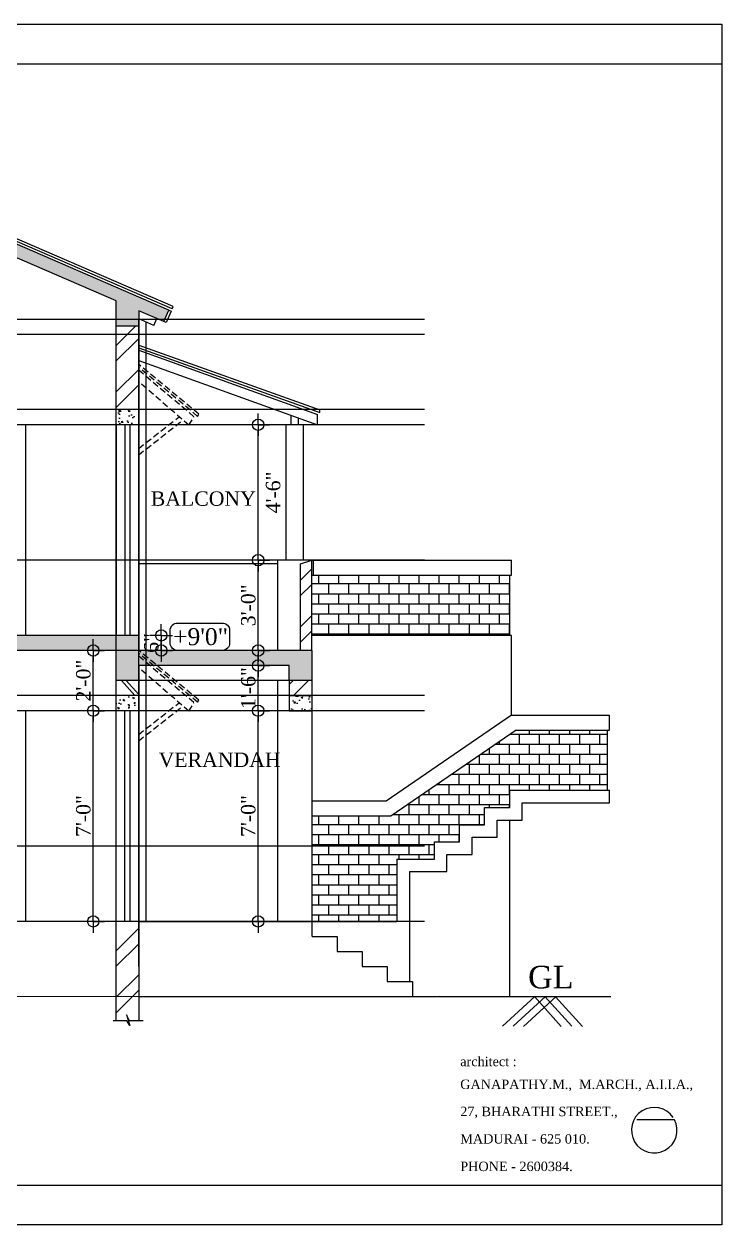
# Model space of a CAD drawing. Extents: x -4781 to 3971, y -2954 to -1072.
# Drawn here: x 1680.3 to 1958.6, y -2281.8 to -1803 of the extents above; entities that cross this region are included whole.
import ezdxf

# ---------------------------------------------------------------- set-up
doc = ezdxf.new("R2010")
doc.units = 0
doc.header["$LTSCALE"] = 20
doc.header["$MEASUREMENT"] = 0
doc.header["$PDMODE"] = 34
doc.linetypes.add('HIDDEN2', pattern=[0.1875, 0.125, -0.0625])
doc.layers.get('0').update_dxf_attribs({"linetype": 'CONTINUOUS'})
doc.layers.get('DEFPOINTS').update_dxf_attribs({"linetype": 'CONTINUOUS'})
for name, color, linetype in [('beam', 7, 'CONTINUOUS'), ('border', 230, 'CONTINUOUS'), ('BORTEXT', 2, 'CONTINUOUS'), ('DIMLINE', 254, 'CONTINUOUS'), ('DOOR', 1, 'CONTINUOUS'), ('elevlay', 9, 'CONTINUOUS'), ('HATCH', 8, 'CONTINUOUS'), ('text', 2, 'CONTINUOUS'), ('tile', 22, 'CONTINUOUS'), ('wall', 13, 'CONTINUOUS'), ('WOOD', 7, 'CONTINUOUS')]:
    doc.layers.add(name, color=color, linetype=linetype)
doc.layers.add('correct', color=230, linetype='CONTINUOUS', plot=False)
doc.layers.add('guide', color=211, linetype='CONTINUOUS', plot=False)
doc.styles.add('DIMTEXT', font='times_1.ttf')
doc.styles.add('STYLE1', font='times_1.ttf')
doc.styles.add('style5', font='times_1.ttf')
doc.dimstyles.new('ARCH_48_0', dxfattribs={"dimtxt": 5.75, "dimasz": 2.25, "dimexe": 0.25, "dimexo": 0, "dimgap": 1, "dimtad": 1, "dimzin": 3, "dimdsep": 46, "dimlunit": 4, "dimtxsty": 'DIMTEXT', "dimblk": 'BLK', "dimcen": 0, "dimdle": 0.09375, "dimse1": 1, "dimse2": 1, "dimclrd": 254, "dimclrt": 3, "dimadec": 1, "dimazin": 0, "dimtfac": 1, "dimtix": 1, "dimtmove": 2, "dimatfit": 3, "dimldrblk": 'NONE', "dimfxl": 0.25, "dimtvp": 1.4625, "dimtolj": 1, "dimtzin": 15, "dimarcsym": 0})
pattern_1 = [(130, (9551.228, -2468.209), (-7.172602, -0.6275213), [0.75, -8.25]), (185, (9551.228, -2468.209), (1.387513, 7.521921), [0.6, -6.6]), (79.5486, (9550.63, -2468.261), (-5.785094, 6.8943954), [0.637402, -7.011421]), (133.8158, (9551.228, -2466.209), (-10.67241, -1.65519), [1.125, -12.375]), (83.3644, (9550.339, -2466.347), (-9.346627, 9.741179), [0.956103, -10.51713]), (188.8158, (9551.228, -2466.209), (-9.34662, 9.741186), [0.9, -9.9]), (159, (9550.228, -2466.709), (-5.9690705, -4.026189), [0.75, -8.25]), (214, (9550.228, -2466.709), (-2.433153, 7.2515005), [0.6, -6.6]), (108.5486, (9549.7306, -2467.0445), (-8.402226, 3.225305), [0.637402, -7.011421]), (142.5, (9551.228, -2468.209), (-0.12159855, 3.3289385), [0, -6.52, 0, -6.7, 0, -6.625]), (172.5, (9551.228, -2468.209), (-2.6306954, 3.9441171), [0, -3.82, 0, -6.37, 0, -2.525]), (212.5, (9553.458, -2468.209), (-5.3382244, -0.2255487), [0, -2.5, 0, -7.8, 0, -10.35]), (222.5, (9554.458, -2468.209), (-5.8318617, 1.0010498), [0, -3.25, 0, -5.18, 0, -7.35])]
pattern_2 = [(50, (1124.4283, -1001.717), (7.172602, -0.62752), [0.75, -8.25]), (355, (1124.428, -1001.717), (-1.387513, 7.52192), [0.6, -6.6]), (100.4514, (1125.026, -1001.7695), (5.785094, 6.894395), [0.6374, -7.01142]), (46.1842, (1124.428, -999.717), (10.67241, -1.65519), [1.125, -12.375]), (96.6356, (1125.318, -999.855), (9.34663, 9.74118), [0.9561, -10.51713]), (351.1842, (1124.428, -999.717), (9.34662, 9.74119), [0.9, -9.9]), (21, (1125.4283, -1000.217), (5.96907, -4.02619), [0.75, -8.25]), (326, (1125.428, -1000.217), (2.433153, 7.2515), [0.6, -6.6]), (71.4514, (1125.926, -1000.553), (8.402226, 3.225305), [0.6374, -7.01142]), (37.5, (1124.4283, -1001.7172), (0.1215986, 3.3289385), [0, -6.52, 0, -6.7, 0, -6.625]), (7.5, (1124.4283, -1001.7172), (2.630695, 3.944117), [0, -3.82, 0, -6.37, 0, -2.525]), (327.5, (1122.1983, -1001.7172), (5.3382244, -0.225549), [0, -2.5, 0, -7.8, 0, -10.35]), (317.5, (1121.1983, -1001.717), (5.831862, 1.00105), [0, -3.25, 0, -5.18, 0, -7.35])]
pattern_3 = [(45, (1124.428, -1001.717), (-9.28078, 9.28078), []), (45, (1130.616, -1001.717), (-9.28078, 9.28078), [])]
pattern_4 = [(180, (777.8342, -2334.145), (0, 4), []), (90, (777.834, -2334.145), (8, 5e-16), [4, -4]), (90, (773.834, -2334.145), (8, 5e-16), [-4, 4])]

# ---------------------------------------------------------------- blocks, each defined once
blk = doc.blocks.new('BLK')
for q in [(-2, 0), (0, 2), (2, 0), (0, -2)]:
    blk.add_line((0, 0), q)
blk.add_circle((0, 0), 1)
blk = doc.blocks.new('*D348')
at = {"layer": 'DEFPOINTS', "color": 0, "lineweight": -2, "transparency": 16777216}
for p in [(1773.66, -2016.78), (1790.52, -2016.78), (1790.52, -2052.78)]:
    blk.add_point(p, dxfattribs=at)
at = {"layer": 'DIMLINE', "color": 254, "lineweight": -2, "transparency": 16777216}
blk.add_line((1773.66, -2050.53), (1773.66, -2019.03), dxfattribs=at)
at = {"layer": 'DIMLINE', "color": 254, "lineweight": -2, "transparency": 16777216, "xscale": 2.25, "yscale": 2.25, "zscale": 2.25}
for p, rotation in [((1773.66, -2016.78), 90), ((1773.66, -2052.78), 270)]:
    blk.add_blockref('BLK', p, dxfattribs=dict(at, rotation=rotation))
at = {"layer": 'DIMLINE', "color": 3, "lineweight": -2, "transparency": 16777216, "insert": (1769.73, -2034.78), "char_height": 5.75, "attachment_point": 5, "rotation": 90, "style": 'DIMTEXT'}
blk.add_mtext('\\A1;3\'-0"', dxfattribs=at)
blk = doc.blocks.new('_None')
blk = doc.blocks.new('*D349')
at = {"layer": 'DEFPOINTS', "color": 0, "lineweight": -2, "transparency": 16777216}
for p in [(1773.66, -1962.78), (1797.27, -1962.78), (1784.77, -2016.78)]:
    blk.add_point(p, dxfattribs=at)
at = {"layer": 'DIMLINE', "color": 254, "lineweight": -2, "transparency": 16777216}
blk.add_line((1773.66, -2014.53), (1773.66, -1965.03), dxfattribs=at)
at = {"layer": 'DIMLINE', "color": 254, "lineweight": -2, "transparency": 16777216, "xscale": 2.25, "yscale": 2.25, "zscale": 2.25}
for p, rotation in [((1773.66, -1962.78), 90), ((1773.66, -2016.78), 270)]:
    blk.add_blockref('BLK', p, dxfattribs=dict(at, rotation=rotation))
at = {"layer": 'DIMLINE', "color": 3, "lineweight": -2, "transparency": 16777216, "insert": (1779.64, -1989.78), "char_height": 5.75, "attachment_point": 5, "rotation": 90, "style": 'DIMTEXT'}
blk.add_mtext('\\A1;4\'-6"', dxfattribs=at)
blk = doc.blocks.new('*D350')
at = {"layer": 'DEFPOINTS', "color": 0, "lineweight": -2, "transparency": 16777216}
for p in [(1726.02, -2046.78), (1726.02, -2052.78), (1735, -2052.78)]:
    blk.add_point(p, dxfattribs=at)
at = {"layer": 'DIMLINE', "color": 254, "lineweight": -2, "transparency": 16777216}
for p, q in [((1735, -2044.53), (1735, -2042.28)), ((1735, -2046.78), (1735, -2052.78)), ((1735, -2055.03), (1735, -2057.28))]:
    blk.add_line(p, q, dxfattribs=at)
at = {"layer": 'DIMLINE', "color": 254, "lineweight": -2, "transparency": 16777216, "xscale": 2.25, "yscale": 2.25, "zscale": 2.25}
for p, rotation in [((1735, -2046.78), 270), ((1735, -2052.78), 90)]:
    blk.add_blockref('BLK', p, dxfattribs=dict(at, rotation=rotation))
at = {"layer": 'DIMLINE', "color": 3, "lineweight": -2, "transparency": 16777216, "insert": (1731.08, -2049.78), "char_height": 5.75, "attachment_point": 5, "rotation": 90, "style": 'DIMTEXT'}
blk.add_mtext('\\A1;6"', dxfattribs=at)
blk = doc.blocks.new('*D353')
at = {"layer": 'DEFPOINTS', "color": 0, "lineweight": -2, "transparency": 16777216}
for p in [(1647.15, -2052.78), (1717.02, -2052.78), (1717.02, -2160.78)]:
    blk.add_point(p, dxfattribs=at)
at = {"layer": 'DIMLINE', "color": 254, "lineweight": -2, "transparency": 16777216}
blk.add_line((1647.15, -2158.53), (1647.15, -2055.03), dxfattribs=at)
at = {"layer": 'DIMLINE', "color": 254, "lineweight": -2, "transparency": 16777216, "xscale": 2.25, "yscale": 2.25, "zscale": 2.25}
for p, rotation in [((1647.15, -2052.78), 90), ((1647.15, -2160.78), 270)]:
    blk.add_blockref('BLK', p, dxfattribs=dict(at, rotation=rotation))
at = {"layer": 'DIMLINE', "color": 3, "lineweight": -2, "transparency": 16777216, "insert": (1643.21, -2106.78), "char_height": 5.75, "attachment_point": 5, "rotation": 90, "style": 'DIMTEXT'}
blk.add_mtext('\\A1;9\'-0"', dxfattribs=at)
blk = doc.blocks.new('*D354')
at = {"layer": 'DEFPOINTS', "color": 0, "lineweight": -2, "transparency": 16777216}
for p in [(1707.92, -2076.78), (1717.02, -2076.78), (1717.02, -2160.78)]:
    blk.add_point(p, dxfattribs=at)
at = {"layer": 'DIMLINE', "color": 254, "lineweight": -2, "transparency": 16777216}
blk.add_line((1707.92, -2158.53), (1707.92, -2079.03), dxfattribs=at)
at = {"layer": 'DIMLINE', "color": 254, "lineweight": -2, "transparency": 16777216, "xscale": 2.25, "yscale": 2.25, "zscale": 2.25}
for p, rotation in [((1707.92, -2076.78), 90), ((1707.92, -2160.78), 270)]:
    blk.add_blockref('BLK', p, dxfattribs=dict(at, rotation=rotation))
at = {"layer": 'DIMLINE', "color": 3, "lineweight": -2, "transparency": 16777216, "insert": (1703.98, -2118.78), "char_height": 5.75, "attachment_point": 5, "rotation": 90, "style": 'DIMTEXT'}
blk.add_mtext('\\A1;7\'-0"', dxfattribs=at)
blk = doc.blocks.new('*D355')
at = {"layer": 'DEFPOINTS', "color": 0, "lineweight": -2, "transparency": 16777216}
for p in [(1707.92, -2052.78), (1717.02, -2052.78), (1717.02, -2076.78)]:
    blk.add_point(p, dxfattribs=at)
at = {"layer": 'DIMLINE', "color": 254, "lineweight": -2, "transparency": 16777216}
blk.add_line((1707.92, -2074.53), (1707.92, -2055.03), dxfattribs=at)
at = {"layer": 'DIMLINE', "color": 254, "lineweight": -2, "transparency": 16777216, "xscale": 2.25, "yscale": 2.25, "zscale": 2.25}
for p, rotation in [((1707.92, -2052.78), 90), ((1707.92, -2076.78), 270)]:
    blk.add_blockref('BLK', p, dxfattribs=dict(at, rotation=rotation))
at = {"layer": 'DIMLINE', "color": 3, "lineweight": -2, "transparency": 16777216, "insert": (1703.99, -2064.78), "char_height": 5.75, "attachment_point": 5, "rotation": 90, "style": 'DIMTEXT'}
blk.add_mtext('\\A1;2\'-0"', dxfattribs=at)
blk = doc.blocks.new('*D505')
at = {"layer": 'DEFPOINTS', "color": 0, "lineweight": -2, "transparency": 16777216}
for p in [(1773.66, -2076.78), (1790.52, -2076.78), (1787.52, -2160.78)]:
    blk.add_point(p, dxfattribs=at)
at = {"layer": 'DIMLINE', "color": 254, "lineweight": -2, "transparency": 16777216}
blk.add_line((1773.66, -2158.53), (1773.66, -2079.03), dxfattribs=at)
at = {"layer": 'DIMLINE', "color": 254, "lineweight": -2, "transparency": 16777216, "xscale": 2.25, "yscale": 2.25, "zscale": 2.25}
for p, rotation in [((1773.66, -2076.78), 90), ((1773.66, -2160.78), 270)]:
    blk.add_blockref('BLK', p, dxfattribs=dict(at, rotation=rotation))
at = {"layer": 'DIMLINE', "color": 3, "lineweight": -2, "transparency": 16777216, "insert": (1769.73, -2118.78), "char_height": 5.75, "attachment_point": 5, "rotation": 90, "style": 'DIMTEXT'}
blk.add_mtext('\\A1;7\'-0"', dxfattribs=at)
blk = doc.blocks.new('*D506')
at = {"layer": 'DEFPOINTS', "color": 0, "lineweight": -2, "transparency": 16777216}
for p in [(1773.66, -2058.78), (1786.02, -2058.78), (1790.52, -2076.78)]:
    blk.add_point(p, dxfattribs=at)
at = {"layer": 'DIMLINE', "color": 254, "lineweight": -2, "transparency": 16777216}
blk.add_line((1773.66, -2074.53), (1773.66, -2061.03), dxfattribs=at)
at = {"layer": 'DIMLINE', "color": 254, "lineweight": -2, "transparency": 16777216, "xscale": 2.25, "yscale": 2.25, "zscale": 2.25}
for p, rotation in [((1773.66, -2058.78), 90), ((1773.66, -2076.78), 270)]:
    blk.add_blockref('BLK', p, dxfattribs=dict(at, rotation=rotation))
at = {"layer": 'DIMLINE', "color": 3, "lineweight": -2, "transparency": 16777216, "insert": (1769.73, -2067.78), "char_height": 5.75, "attachment_point": 5, "rotation": 90, "style": 'DIMTEXT'}
blk.add_mtext('\\A1;1\'-6"', dxfattribs=at)

msp = doc.modelspace()

# ---------------------------------------------------------------- hatches: boundary and pattern name
at = {"layer": 'elevlay', "lineweight": -2}
h = msp.add_hatch(dxfattribs=at)
h.set_pattern_fill('BRICK', color=256, scale=16, style=0)
h.set_pattern_definition(pattern_4)
h.paths.add_polyline_path([(1873.918, -2022.782), (1873.918, -2046.782), (1794.918, -2046.782), (1794.918, -2022.782), (1795.668, -2022.782)])
h = msp.add_hatch(dxfattribs=at)
h.set_pattern_fill('BRICK', color=256, scale=16, style=0)
h.set_pattern_definition(pattern_4)
h.paths.add_polyline_path([(1795.018, -2160.782), (1828.918, -2160.782), (1828.918, -2135.94), (1843.918, -2135.94), (1843.918, -2129.082), (1853.918, -2129.082), (1853.918, -2122.224), (1863.918, -2122.224), (1863.918, -2115.365), (1873.918, -2115.365), (1873.918, -2108.507), (1912.918, -2108.507), (1912.918, -2084.507), (1876.478, -2084.507), (1826.478, -2118.799), (1795.018, -2118.799)])
at = {"layer": 'HATCH', "lineweight": -2}
h = msp.add_hatch(dxfattribs=at)
h.set_pattern_fill('AR-CONC', color=8, style=0)
h.set_pattern_definition([(50, (954.9354, 0), (7.172602, -0.627521), [0.75, -8.25]), (355, (954.9354, 0), (-1.387513, 7.521921), [0.6, -6.6]), (100.4514, (955.533, -0.052), (5.785094, 6.894395), [0.637402, -7.01142]), (46.1842, (954.935, 2), (10.67241, -1.65519), [1.125, -12.375]), (96.6356, (955.825, 1.862), (9.346627, 9.74118), [0.956103, -10.51713]), (351.1842, (954.935, 2), (9.34662, 9.741186), [0.9, -9.9]), (21, (955.9354, 1.5), (5.96907, -4.026189), [0.75, -8.25]), (326, (955.9354, 1.5), (2.433153, 7.2515), [0.6, -6.6]), (71.4514, (956.433, 1.1645), (8.402226, 3.225305), [0.637402, -7.01142]), (37.5, (954.9354, 0), (0.1215986, 3.3289385), [0, -6.52, 0, -6.7, 0, -6.625]), (7.5, (954.9354, 0), (2.6306954, 3.944117), [0, -3.82, 0, -6.37, 0, -2.525]), (327.5, (952.7054, 0), (5.3382244, -0.2255487), [0, -2.5, 0, -7.8, 0, -10.35]), (317.5, (951.7054, 0), (5.831862, 1.00105), [0, -3.25, 0, -5.18, 0, -7.35])])
h.paths.add_polyline_path([(1609.018, -1861.335), (1479.987, -1917.102), (1482.018, -1921.671), (1492.018, -1917.349), (1492.018, -1923.349), (1501.018, -1923.349), (1501.018, -1913.459), (1609.018, -1866.782), (1717.018, -1913.459), (1717.018, -1923.349), (1726.018, -1923.349), (1726.018, -1917.349), (1736.018, -1921.671), (1738.048, -1917.102)])
at = {"layer": 'HATCH'}
h = msp.add_hatch(dxfattribs=at)
h.set_pattern_fill('ANSI32', color=8, scale=35, style=0)
h.set_pattern_definition(pattern_3)
h.paths.add_polyline_path([(1726.018, -1923.349), (1717.018, -1923.349), (1717.018, -1956.782), (1726.018, -1956.782)])
h = msp.add_hatch(dxfattribs=at)
h.set_pattern_fill('AR-CONC', color=256, style=0)
h.set_pattern_definition(pattern_1)
h.paths.add_polyline_path([(1717.018, -1956.782), (1726.018, -1956.782), (1726.018, -1962.782), (1717.018, -1962.782)])
h = msp.add_hatch(dxfattribs=at)
h.set_pattern_fill('ANSI32', color=8, scale=35, style=0)
h.set_pattern_definition(pattern_3)
h.paths.add_polyline_path([(1790.518, -2052.782), (1795.018, -2052.782), (1795.018, -2016.782), (1790.518, -2018.282)])
at = {"layer": 'HATCH', "lineweight": -2}
h = msp.add_hatch(dxfattribs=at)
h.set_pattern_fill('AR-CONC', color=8, style=0)
h.set_pattern_definition(pattern_2)
h.paths.add_polyline_path([(1633.018, -2046.782), (1633.018, -2052.782), (1444.018, -2052.782), (1444.018, -2046.782), (1435.018, -2046.782), (1435.018, -2049.282), (1435.602, -2049.282), (1437.102, -2049.282), (1437.102, -2050.782), (1435.018, -2050.782), (1435.018, -2058.782), (1492.018, -2058.782), (1492.018, -2064.782), (1501.018, -2064.782), (1501.018, -2058.782), (1637.518, -2058.782), (1637.518, -2052.782), (1717.018, -2052.782), (1717.018, -2064.782), (1726.018, -2064.782), (1726.018, -2058.782), (1786.018, -2058.782), (1786.018, -2064.782), (1795.018, -2064.782), (1795.018, -2052.782), (1726.018, -2052.782), (1726.018, -2046.782)])
at = {"layer": 'HATCH'}
h = msp.add_hatch(dxfattribs=at)
h.set_pattern_fill('ANSI32', color=8, scale=35, style=0)
h.set_pattern_definition(pattern_3)
h.paths.add_polyline_path([(1795.018, -2070.782), (1795.018, -2064.782), (1786.018, -2064.782), (1786.018, -2070.782)])
h = msp.add_hatch(dxfattribs=at)
h.set_pattern_fill('AR-CONC', color=256, style=0)
h.set_pattern_definition(pattern_1)
h.paths.add_polyline_path([(1717.018, -2070.782), (1726.018, -2070.782), (1726.018, -2076.782), (1717.018, -2076.782)])
at = {"layer": 'HATCH', "lineweight": -2}
h = msp.add_hatch(dxfattribs=at)
h.set_pattern_fill('AR-CONC', color=8, style=0)
h.set_pattern_definition(pattern_2)
h.paths.add_polyline_path([(1786.018, -2070.782), (1786.018, -2076.782), (1795.018, -2076.782), (1795.018, -2070.782)])
at = {"layer": 'HATCH'}
h = msp.add_hatch(dxfattribs=at)
h.set_pattern_fill('ANSI32', color=8, scale=35, style=0)
h.set_pattern_definition(pattern_3)
h.paths.add_polyline_path([(1717.018, -2200.361), (1721.885, -2194.382), (1721.181, -2198.05), (1722.295, -2194.386), (1726.018, -2200.365), (1726.018, -2160.782), (1717.018, -2160.782)])

# ---------------------------------------------------------------- linework, layer by layer
at = {"lineweight": -2}
for p, q in [((1729.018, -2160.782), (1729.018, -1921.914)), ((1717.018, -1962.782), (1681.018, -1962.782)), ((1681.018, -2046.782), (1681.018, -1962.782)), ((1791.768, -1962.782), (1784.768, -1962.782)), ((1784.768, -2016.782), (1784.768, -1962.782)), ((1786.768, -1962.782), (1786.768, -1959.007)), ((1789.768, -1962.782), (1789.768, -1960.085)), ((1791.768, -2016.782), (1791.768, -1962.782)), ((1717.018, -2076.782), (1681.018, -2076.782)), ((1681.018, -2160.782), (1681.018, -2076.782))]:
    msp.add_line(p, q, dxfattribs=at)
for p, q in [((1795.018, -2016.782), (1726.018, -2016.782)), ((1883.994, -2190.714), (1871.013, -2202.602)), ((1888.237, -2190.714), (1875.256, -2202.602)), ((1892.411, -2190.782), (1879.452, -2202.649)), ((1883.825, -2190.782), (1894.474, -2202.649)), ((1887.999, -2190.714), (1898.669, -2202.602)), ((1892.242, -2190.851), (1902.89, -2202.717))]:
    msp.add_line(p, q)
at = {"color": 8}
msp.add_line((1781.518, -2018.282), (1726.018, -2018.282), dxfattribs=at)
msp.add_lwpolyline([(1727.853, -2200.365), (1722.295, -2200.365), (1721.181, -2198.05), (1722.478, -2202.305), (1721.276, -2200.361), (1715.825, -2200.361)])
at = {"layer": 'beam'}
for p, q in [((1781.518, -2052.782), (1781.518, -2016.782)), ((1786.018, -2064.782), (1726.018, -2064.782)), ((1781.518, -2160.782), (1781.518, -2064.782)), ((1795.018, -2076.782), (1795.018, -2166.782))]:
    msp.add_line(p, q, dxfattribs=at)
at = {"layer": 'border', "lineweight": -2}
for p, q in [((627.346, -1818.968), (1958.558, -1818.968)), ((627.346, -2265.879), (1958.558, -2265.879))]:
    msp.add_line(p, q, dxfattribs=at)
at = {"layer": 'BORTEXT', "color": 0}
msp.add_lwpolyline([(1741.544, -2041.831), (1759.272, -2041.831, -0.4142136), (1762.272, -2044.831), (1762.272, -2049.782, -0.4142136), (1759.272, -2052.782), (1741.544, -2052.782, -0.4142136), (1738.544, -2049.782), (1738.544, -2044.831, -0.4142136)], format="xyb", close=True, dxfattribs=at)
at = {"layer": 'BORTEXT'}
msp.add_lwpolyline([(1939.105, -2238.938, 34.7524071), (1939.636, -2239.838), (1924.549, -2239.838)], format="xyb", dxfattribs=at)
at = {"layer": 'correct', "color": 3, "lineweight": -2}
msp.add_lwpolyline([(627.346, -1803.05), (1958.558, -1803.05), (1958.558, -2281.798), (627.346, -2281.798)], close=True, dxfattribs=at)
at = {"layer": 'DOOR'}
for p, q in [((1717.018, -1962.782), (1717.018, -2046.782)), ((1720.518, -1962.782), (1720.518, -2046.782)), ((1722.518, -1962.782), (1722.518, -2046.782)), ((1726.018, -1962.782), (1726.018, -2046.782)), ((1717.018, -2160.782), (1717.018, -2076.782)), ((1720.518, -2160.782), (1720.518, -2076.782)), ((1722.518, -2076.782), (1722.518, -2160.782)), ((1726.018, -2076.782), (1726.018, -2160.782))]:
    msp.add_line(p, q, dxfattribs=at)
at = {"layer": 'elevlay', "color": 9, "linetype": 'HIDDEN2', "lineweight": -2}
for p, q in [((1750.011, -1958.578), (1726.018, -1938.782)), ((1749.52, -1959.441), (1726.018, -1939.927)), ((1748.018, -1959.582), (1726.018, -1941.065)), ((1746.048, -1963.027), (1726.018, -1945.63)), ((1726.018, -1972.241), (1742.119, -1959.615)), ((1726.018, -1974.782), (1743.657, -1960.95)), ((1746.048, -1963.027), (1747.98, -1959.633)), ((1749.52, -1959.441), (1750.011, -1958.578)), ((1750.011, -2072.578), (1726.018, -2052.782)), ((1749.52, -2073.441), (1726.018, -2053.927)), ((1748.018, -2073.582), (1726.018, -2055.065)), ((1746.048, -2077.027), (1726.018, -2059.63)), ((1749.52, -2073.441), (1750.011, -2072.578)), ((1726.018, -2086.241), (1742.119, -2073.615)), ((1726.018, -2088.782), (1743.657, -2074.95)), ((1746.048, -2077.027), (1747.98, -2073.633))]:
    msp.add_line(p, q, dxfattribs=at)
at = {"layer": 'elevlay', "lineweight": -2}
for p, q in [((1794.918, -2016.782), (1874.668, -2016.782)), ((1795.668, -2022.782), (1795.668, -2016.782)), ((1874.668, -2022.782), (1874.668, -2016.782)), ((1794.918, -2022.782), (1874.668, -2022.782)), ((1873.918, -2046.782), (1873.918, -2022.782)), ((1874.668, -2046.782), (1794.918, -2046.782)), ((1873.918, -2046.782), (1834.793, -2046.782)), ((1874.668, -2078.507), (1874.668, -2046.782)), ((1874.619, -2078.507), (1913.668, -2078.507)), ((1913.668, -2084.507), (1913.668, -2078.507)), ((1876.478, -2084.507), (1913.668, -2084.507)), ((1912.918, -2108.507), (1912.918, -2084.507)), ((1873.918, -2115.365), (1873.918, -2108.507)), ((1873.918, -2108.507), (1913.668, -2108.507)), ((1913.668, -2113.507), (1913.668, -2108.507)), ((1863.918, -2122.224), (1863.918, -2115.365)), ((1863.918, -2115.365), (1873.918, -2115.365)), ((1878.918, -2120.365), (1878.918, -2113.507)), ((1878.918, -2113.507), (1913.668, -2113.507)), ((1868.918, -2127.224), (1868.918, -2120.365)), ((1868.918, -2120.365), (1878.918, -2120.365)), ((1873.918, -2190.782), (1873.918, -2120.365)), ((1853.918, -2129.082), (1853.918, -2122.224)), ((1853.918, -2122.224), (1863.918, -2122.224)), ((1843.918, -2135.94), (1843.918, -2129.082)), ((1843.918, -2129.082), (1853.918, -2129.082)), ((1858.918, -2134.082), (1858.918, -2127.224)), ((1858.918, -2127.224), (1868.918, -2127.224)), ((1848.918, -2140.94), (1848.918, -2134.082)), ((1848.918, -2134.082), (1858.918, -2134.082)), ((1828.918, -2135.94), (1843.918, -2135.94)), ((1828.918, -2135.94), (1828.918, -2160.782)), ((1833.918, -2140.94), (1848.918, -2140.94)), ((1833.918, -2140.94), (1833.918, -2160.782)), ((1833.918, -2160.782), (1833.918, -2184.782))]:
    msp.add_line(p, q, dxfattribs=at)
at = {"layer": 'elevlay'}
for p, q in [((1726.018, -2160.782), (1795.118, -2160.782)), ((1795.018, -2160.782), (1828.918, -2160.782)), ((1795.118, -2166.782), (1795.118, -2160.782))]:
    msp.add_line(p, q, dxfattribs=at)
at = {"layer": 'elevlay', "lineweight": -2}
for points in [[(1874.619, -2078.507), (1824.619, -2112.799), (1795.018, -2112.799)], [(1876.478, -2084.507), (1826.478, -2118.799), (1795.018, -2118.799)]]:
    msp.add_lwpolyline(points, dxfattribs=at)
at = {"layer": 'elevlay'}
for points in [[(1795.118, -2166.782), (1805.118, -2166.782), (1805.118, -2172.782)], [(1805.118, -2172.782), (1815.118, -2172.782), (1815.118, -2178.782)], [(1815.118, -2178.782), (1825.118, -2178.782), (1825.118, -2184.782)], [(1825.118, -2184.782), (1835.118, -2184.782), (1835.118, -2190.782)]]:
    msp.add_lwpolyline(points, dxfattribs=at)
at = {"layer": 'guide', "color": 3}
for p, q in [((1840.027, -1920.782), (1352.564, -1920.782)), ((1840.027, -1926.782), (1352.564, -1926.782)), ((1726.018, -2046.782), (1433.971, -2046.782)), ((1726.018, -2052.782), (1387.018, -2052.782))]:
    msp.add_line(p, q, dxfattribs=at)
at = {"layer": 'guide'}
for p, q in [((1717.018, -2178.782), (1717.018, -1920.782)), ((1726.018, -2178.782), (1726.018, -1920.782))]:
    msp.add_line(p, q, dxfattribs=at)
at = {"layer": 'guide', "color": 1}
for p, q in [((1840.027, -1956.782), (1352.564, -1956.782)), ((1840.027, -1962.782), (1352.564, -1962.782)), ((1840.027, -2070.782), (1352.564, -2070.782)), ((1840.027, -2076.782), (1352.564, -2076.782))]:
    msp.add_line(p, q, dxfattribs=at)
at = {"layer": 'guide', "color": 5}
for p, q in [((1840.027, -2016.782), (1352.564, -2016.782)), ((1840.027, -2130.782), (1352.564, -2130.782))]:
    msp.add_line(p, q, dxfattribs=at)
at = {"layer": 'guide', "color": 11}
for p, q in [((1840.027, -2160.782), (1361.564, -2160.782)), ((1845.903, -2190.78), (1323.747, -2190.794))]:
    msp.add_line(p, q, dxfattribs=at)
at = {"layer": 'HATCH'}
for p, q in [((1724.525, -2070.782), (1719.121, -2064.782)), ((1726.018, -2070.346), (1721.006, -2064.782))]:
    msp.add_line(p, q, dxfattribs=at)
at = {"layer": 'tile', "lineweight": -2}
for p, q in [((1739.76, -1915.663), (1609.018, -1859.157)), ((1739.363, -1916.581), (1609.018, -1860.246)), ((1739.363, -1916.581), (1739.76, -1915.663))]:
    msp.add_line(p, q, dxfattribs=at)
at = {"layer": 'tile'}
for p, q in [((1726.018, -1931.065), (1798.268, -1956.866)), ((1726.018, -1932.083), (1798.268, -1957.882)), ((1798.268, -1957.882), (1798.268, -1956.866))]:
    msp.add_line(p, q, dxfattribs=at)
at = {"layer": 'wall'}
for p, q in [((1738.048, -1917.102), (1609.018, -1861.335)), ((1717.018, -1913.459), (1609.018, -1866.782)), ((1717.018, -1962.782), (1717.018, -1913.459)), ((1726.018, -1917.349), (1726.018, -1962.782)), ((1736.018, -1921.671), (1726.018, -1917.349)), ((1736.018, -1921.671), (1738.048, -1917.102)), ((1717.018, -1923.349), (1726.018, -1923.349)), ((1726.018, -1956.782), (1717.018, -1956.782)), ((1726.018, -1962.782), (1717.018, -1962.782)), ((1790.518, -2018.282), (1795.018, -2016.782)), ((1790.518, -2052.782), (1790.518, -2018.282)), ((1795.018, -2052.782), (1795.018, -2016.782)), ((1726.018, -2046.782), (1633.018, -2046.782)), ((1726.018, -2046.782), (1726.018, -2052.782)), ((1717.018, -2076.782), (1717.018, -2052.782)), ((1795.018, -2052.782), (1726.018, -2052.782)), ((1795.018, -2052.782), (1795.018, -2064.782)), ((1726.018, -2058.782), (1726.018, -2076.782)), ((1786.018, -2058.782), (1726.018, -2058.782)), ((1786.018, -2064.782), (1786.018, -2058.782)), ((1726.018, -2064.782), (1717.018, -2064.782)), ((1795.018, -2064.782), (1786.018, -2064.782)), ((1786.018, -2064.782), (1786.018, -2076.782)), ((1795.018, -2064.782), (1795.018, -2076.782)), ((1726.018, -2070.782), (1717.018, -2070.782)), ((1786.018, -2070.782), (1795.018, -2070.782)), ((1726.018, -2076.782), (1717.018, -2076.782)), ((1786.018, -2076.782), (1795.018, -2076.782)), ((1717.018, -2160.782), (1633.018, -2160.782)), ((1717.018, -2200.361), (1717.018, -2160.782)), ((1726.018, -2160.782), (1717.018, -2160.782)), ((1726.018, -2160.782), (1726.018, -2200.365)), ((1726.018, -2190.782), (1914.182, -2190.782))]:
    msp.add_line(p, q, dxfattribs=at)
at = {"layer": 'wall', "lineweight": -2}
msp.add_line((1717.018, -2052.782), (1637.518, -2052.782), dxfattribs=at)
at = {"layer": 'WOOD'}
for q in [(1726.018, -1920.617), (1733.276, -1920.453)]:
    msp.add_line((1732.045, -1923.223), q, dxfattribs=at)
at = {"layer": 'WOOD', "lineweight": -2}
for p, q in [((1726.018, -1933.09), (1797.268, -1958.718)), ((1726.018, -1937.164), (1797.268, -1962.782)), ((1797.268, -1962.782), (1797.268, -1958.718))]:
    msp.add_line(p, q, dxfattribs=at)
at = {"layer": 'WOOD'}
msp.add_lwpolyline([(1736.931, -1922.077), (1736.018, -1921.671), (1738.048, -1917.102), (1738.962, -1917.508)], close=True, dxfattribs=at)

# ---------------------------------------------------------------- texts
at = {"layer": 'BORTEXT', "style": 'style5'}
for s, height, p in [('+9\'0"', 6.75, (1739.719, -2050.638)), ('architect :', 3.75, (1854.209, -2218.492)), ('GANAPATHY.M.,  M.ARCH., A.I.I.A.,', 3.75, (1854.209, -2227.595)), ('27, BHARATHI STREET.,', 3.75, (1854.209, -2238.42)), ('MADURAI - 625 010.', 3.75, (1854.209, -2249.348)), ('PHONE - 2600384.', 3.75, (1854.209, -2260.305))]:
    msp.add_text(s, height=height, dxfattribs=at).set_placement(p)
at = {"layer": 'text'}
for s, height, style, p in [('BALCONY', 5.7389, 'style5', (1730.83, -1995.102)), ('VERANDAH', 5.7389, 'style5', (1733.962, -2099.209)), ('GL ', 9, 'STYLE1', (1881.244, -2187.475))]:
    msp.add_text(s, height=height, dxfattribs=dict(at, style=style)).set_placement(p)

# ---------------------------------------------------------------- dimensions: what is measured, and where the dimension line sits
at = {"layer": 'DIMLINE', "lineweight": -2}
dim = msp.add_linear_dim(base=(1773.658, -1962.782), p1=(1784.768, -2016.782), p2=(1797.268, -1962.782), angle=90, dimstyle='ARCH_48_0', override={"dimfxl": 0.18}, dxfattribs=at)
dim.commit()
dim.dimension.update_dxf_attribs({"geometry": '*D349', "text_midpoint": (1779.64, -1989.782), "dimtype": 160})
for base, p1, p2, picture, middle in [((1773.658, -2016.782), (1790.518, -2052.782), (1790.518, -2016.782), '*D348', (1769.734, -2034.782)), ((1735, -2052.782), (1726.018, -2046.782), (1726.018, -2052.782), '*D350', (1731.076, -2049.782)), ((1647.146, -2052.782), (1717.018, -2160.782), (1717.018, -2052.782), '*D353', (1643.213, -2106.782)), ((1707.916, -2052.782), (1717.018, -2076.782), (1717.018, -2052.782), '*D355', (1703.991, -2064.782)), ((1707.916, -2076.782), (1717.018, -2160.782), (1717.018, -2076.782), '*D354', (1703.982, -2118.782))]:
    dim = msp.add_linear_dim(base=base, p1=p1, p2=p2, angle=90, dimstyle='ARCH_48_0', override={"dimfxl": 0.18}, dxfattribs=at)
    dim.commit()
    dim.dimension.update_dxf_attribs({"geometry": picture, "text_midpoint": middle})
for base, p1, p2, picture, middle in [((1773.658, -2058.782), (1790.518, -2076.782), (1786.018, -2058.782), '*D506', (1769.734, -2067.782)), ((1773.658, -2076.782), (1787.524, -2160.782), (1790.518, -2076.782), '*D505', (1769.725, -2118.782))]:
    dim = msp.add_linear_dim(base=base, p1=p1, p2=p2, angle=90, dimstyle='ARCH_48_0', dxfattribs=at)
    dim.commit()
    dim.dimension.update_dxf_attribs({"geometry": picture, "text_midpoint": middle})

doc.saveas('drawing.dxf')
